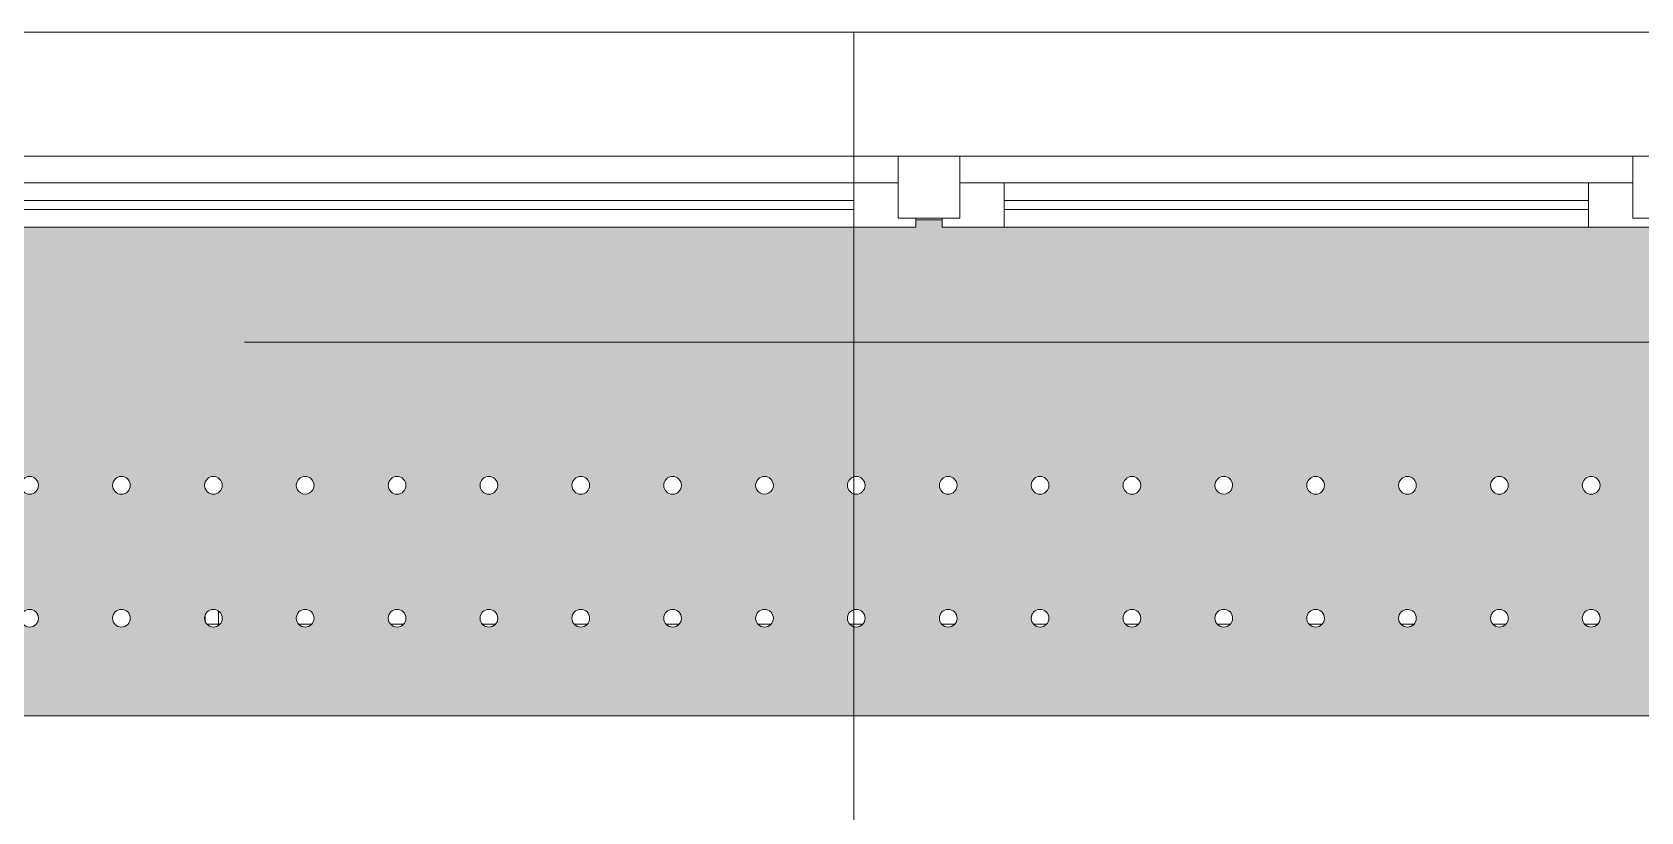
# Model space of a CAD drawing. Header units: millimetres. Extents: x 957 to 228198, y -8553 to 29000.
# Drawn here: x 60784 to 62601, y 26470 to 27350 of the extents above; entities that cross this region are included whole.
import ezdxf

# ---------------------------------------------------------------- set-up
doc = ezdxf.new("R2010")
doc.units = ezdxf.units.MM
doc.linetypes.add('Осевая', pattern=[3175, 635, -476.25, 1587.5, -476.25])
for name, color, linetype, lineweight in [('A-GLAZ', 7, 'Continuous', 9), ('A-GLAZ-1', 7, 'Continuous', 13), ('A-WALL', 7, 'Continuous', 9), ('Знаки', 7, 'Continuous', 9), ('Оси', 7, 'Continuous', 9), ('Оси-2', 7, 'Осевая', 9)]:
    doc.layers.add(name, color=color, linetype=linetype, lineweight=lineweight)
doc.layers.add('M-EQPM-1', color=7, linetype='Continuous', lineweight=9, true_color=0xb2b2b2)

# ---------------------------------------------------------------- blocks, each defined once
blk = doc.blocks.new('120_Окно_СКБ_2Ст - 120_Окно_СКБ_2Ст 2100х2400 _мал створка справа_-19092174-План расстановки мебели и оборудования 3 этажа в осях 12-23')
at = {"layer": 'A-GLAZ'}
for p, q in [((1050, -5), (-1050, -5)), ((-930, -55), (100, -55)), ((100, -65), (-930, -65)), ((270, -55), (930, -55)), ((930, -65), (270, -65)), ((170, -75), (200, -75))]:
    blk.add_line(p, q, dxfattribs=at)
at = {"layer": 'A-GLAZ-1'}
for p, q in [((150, -75), (150, -5)), ((150, -5), (220, -5)), ((220, -5), (220, -75)), ((980, -75), (980, -5)), ((980, -5), (1050, -5)), ((150, -35), (-980, -35)), ((100, -85), (100, -35)), ((150, -75), (150, -35)), ((980, -35), (220, -35)), ((220, -35), (220, -75)), ((270, -85), (270, -35)), ((930, -85), (930, -35)), ((980, -75), (980, -35)), ((-1000, -85), (170, -85)), ((170, -85), (-1000, -85)), ((220, -75), (150, -75)), ((170, -75), (150, -75)), ((170, -85), (170, -75)), ((220, -75), (200, -75)), ((200, -75), (200, -85)), ((200, -85), (1000, -85)), ((1000, -85), (200, -85)), ((1050, -75), (980, -75)), ((1000, -75), (980, -75))]:
    blk.add_line(p, q, dxfattribs=at)
blk = doc.blocks.new('radiator_prado_classic_z_tip_30_po exemplyaru - Classic Z Тип 30-500-V187-План расстановки мебели и оборудования 3 этажа в осях 12-23')
at = {"layer": 'M-EQPM-1'}
for p, q in [((409.7, 146), (424.6, 146)), ((424.6, 146), (409.7, 146)), ((513.5, 146), (528.3, 146)), ((528.3, 146), (513.5, 146)), ((617.2, 146), (632.1, 146)), ((632.1, 146), (617.2, 146)), ((721, 146), (735.8, 146)), ((735.8, 146), (721, 146)), ((824.7, 146), (839.6, 146)), ((839.6, 146), (824.7, 146)), ((928.5, 146), (943.3, 146)), ((943.3, 146), (928.5, 146)), ((1032.2, 146), (1047.1, 146)), ((1047.1, 146), (1032.2, 146)), ((1136, 146), (1150.8, 146)), ((1150.8, 146), (1136, 146)), ((1239.7, 146), (1254.6, 146)), ((1254.6, 146), (1239.7, 146)), ((1343.5, 146), (1358.3, 146)), ((1358.3, 146), (1343.5, 146)), ((1447.2, 146), (1462.1, 146)), ((1462.1, 146), (1447.2, 146)), ((1551, 146), (1565.8, 146)), ((1565.8, 146), (1551, 146)), ((1654.7, 146), (1669.6, 146)), ((1669.6, 146), (1654.7, 146)), ((1758.5, 146), (1773.3, 146)), ((1773.3, 146), (1758.5, 146)), ((1862.2, 146), (1877.1, 146)), ((1877.1, 146), (1862.2, 146)), ((1966, 146), (1980.8, 146)), ((1967.5, 146), (1966, 146)), ((1967.5, 146), (1967.5, 131.4)), ((1967.5, 146), (1967.5, 131.4)), ((1967.5, 146), (1980.3, 146)), ((1980.3, 146), (1967.5, 146)), ((1967.5, 146), (1980.3, 146)), ((1980.3, 146), (1967.5, 146)), ((1980.3, 146), (1968.5, 146)), ((1982.5, 135.5), (1982.5, 143.4)), ((1982.5, 135.5), (1982.5, 143.4))]:
    blk.add_line(p, q, dxfattribs=at)
blk = doc.blocks.new('Зашивка радиатора_ с перфорацией М5 - Зашивка радиатора_ с перфорацией М5-V250-План расстановки мебели и оборудования 3 этажа в осях 12-23')
at = {"layer": 'Знаки'}
h = blk.add_hatch(color=256, dxfattribs=at)
h.paths.add_polyline_path([(1491.2, 179.9), (-310, 179.9), (-310, -380), (-284.7, -380), (-283.8, -371.8), (515.3, -371.8), (515.3, -380), (545.3, -380), (545.3, -371.8), (1715.3, -371.8), (1715.3, -380), (1745.3, -380), (1745.3, 178.2), (1750, 178.2), (1750, 179.9), (1582, 179.9)])
h.paths.add_polyline_path([(-217.5, 79.6), (-212.5, 78.3), (-208.8, 74.6), (-207.5, 69.6), (-208.8, 64.6), (-212.5, 61), (-217.5, 59.6), (-222.5, 61), (-226.2, 64.6), (-227.5, 69.6), (-226.2, 74.6), (-222.5, 78.3), (-220.1, 79.3)])
h.paths.add_polyline_path([(-113.8, 79.6), (-108.8, 78.3), (-105.1, 74.6), (-103.8, 69.6), (-105.1, 64.6), (-108.8, 61), (-113.8, 59.6), (-118.8, 61), (-122.4, 64.6), (-123.8, 69.6), (-122.4, 74.6), (-118.8, 78.3), (-116.3, 79.3)])
h.paths.add_polyline_path([(1235, 79.6), (1240, 78.3), (1243.7, 74.6), (1245, 69.6), (1243.7, 64.6), (1240, 61), (1235, 59.6), (1230, 61), (1226.3, 64.6), (1225, 69.6), (1226.3, 74.6), (1230, 78.3), (1232.4, 79.3)])
h.paths.add_polyline_path([(405, 79.6), (410, 78.3), (413.7, 74.6), (415, 69.6), (413.7, 64.6), (410, 61), (405, 59.6), (400, 61), (396.3, 64.6), (395, 69.6), (396.3, 74.6), (400, 78.3), (402.4, 79.3)])
h.paths.add_polyline_path([(-10, 79.6), (-4.2, 77.7), (-1.3, 74.6), (0, 69.6), (-1.3, 64.6), (-5, 61), (-10, 59.6), (-15, 61), (-18.7, 64.6), (-20, 69.6), (-18.7, 74.6), (-15, 78.3), (-12.6, 79.3)])
h.paths.add_polyline_path([(612.5, 79.6), (617.5, 78.3), (621.2, 74.6), (622.5, 69.6), (621.2, 64.6), (617.5, 61), (612.5, 59.6), (607.5, 61), (603.8, 64.6), (602.5, 69.6), (603.8, 74.6), (607.5, 78.3), (609.9, 79.3)])
h.paths.add_polyline_path([(820, 79.6), (825, 78.3), (828.7, 74.6), (830, 69.6), (828.7, 64.6), (825, 61), (820, 59.6), (815, 61), (811.3, 64.6), (810, 69.6), (811.3, 74.6), (815, 78.3), (817.4, 79.3)])
h.paths.add_polyline_path([(301.2, 79.6), (306.2, 78.3), (309.9, 74.6), (311.2, 69.6), (309.9, 64.6), (306.2, 61), (301.2, 59.6), (296.2, 61), (292.6, 64.6), (291.2, 69.6), (292.6, 74.6), (296.2, 78.3), (298.7, 79.3)])
h.paths.add_polyline_path([(93.7, 79.6), (98.7, 78.3), (102.4, 74.6), (103.7, 69.6), (102.4, 64.6), (98.7, 61), (93.7, 59.6), (88.7, 61), (85.1, 64.6), (83.7, 69.6), (85.1, 74.6), (88.7, 78.3), (91.2, 79.3)])
h.paths.add_polyline_path([(923.7, 79.6), (928.7, 78.3), (932.4, 74.6), (933.7, 69.6), (932.4, 64.6), (928.7, 61), (923.7, 59.6), (918.7, 61), (915.1, 64.6), (913.7, 69.6), (915.1, 74.6), (918.7, 78.3), (921.2, 79.3)])
h.paths.add_polyline_path([(508.7, 79.6), (513.7, 78.3), (517.4, 74.6), (518.7, 69.6), (517.4, 64.6), (513.7, 61), (508.7, 59.6), (503.7, 61), (500.1, 64.6), (498.7, 69.6), (500.1, 74.6), (503.7, 78.3), (506.2, 79.3)])
h.paths.add_polyline_path([(1027.5, 79.6), (1032.5, 78.3), (1036.2, 74.6), (1037.5, 69.6), (1036.2, 64.6), (1032.5, 61), (1027.5, 59.6), (1022.5, 61), (1018.8, 64.6), (1017.5, 69.6), (1018.8, 74.6), (1022.5, 78.3), (1024.9, 79.3)])
h.paths.add_polyline_path([(1131.2, 79.6), (1136.2, 78.3), (1139.9, 74.6), (1141.2, 69.6), (1139.9, 64.6), (1136.2, 61), (1131.2, 59.6), (1126.2, 61), (1122.6, 64.6), (1121.2, 69.6), (1122.6, 74.6), (1126.2, 78.3), (1128.7, 79.3)])
h.paths.add_polyline_path([(716.2, 79.6), (721.2, 78.3), (724.9, 74.6), (726.2, 69.6), (724.9, 64.6), (721.2, 61), (716.2, 59.6), (711.2, 61), (707.6, 64.6), (706.2, 69.6), (707.6, 74.6), (711.2, 78.3), (713.7, 79.3)])
h.paths.add_polyline_path([(197.5, 79.6), (202.5, 78.3), (206.2, 74.6), (207.5, 69.6), (206.2, 64.6), (202.5, 61), (197.5, 59.6), (192.5, 61), (188.8, 64.6), (187.5, 69.6), (188.8, 74.6), (192.5, 78.3), (194.9, 79.3)])
h.paths.add_polyline_path([(1546.2, 79.6), (1551.2, 78.3), (1554.9, 74.6), (1556.2, 69.6), (1554.9, 64.6), (1551.2, 61), (1546.2, 59.6), (1541.2, 61), (1537.6, 64.6), (1536.2, 69.6), (1537.6, 74.6), (1541.2, 78.3), (1543.7, 79.3)])
h.paths.add_polyline_path([(1442.5, 79.6), (1447.5, 78.3), (1451.2, 74.6), (1452.5, 69.6), (1451.2, 64.6), (1447.5, 61), (1442.5, 59.6), (1437.5, 61), (1433.8, 64.6), (1432.5, 69.6), (1433.8, 74.6), (1437.5, 78.3), (1442.1, 79.6)])
h.paths.add_polyline_path([(1338.7, 79.6), (1343.7, 78.3), (1347.4, 74.6), (1348.7, 69.6), (1347.4, 64.6), (1343.7, 61), (1338.7, 59.6), (1333.7, 61), (1330.1, 64.6), (1328.7, 69.6), (1330.1, 74.6), (1334.6, 78.7), (1338.4, 79.6)])
h.paths.add_polyline_path([(1650, 79.6), (1655, 78.3), (1658.7, 74.6), (1660, 69.6), (1658.7, 64.6), (1654.7, 60.9), (1650, 59.6), (1645, 61), (1641.3, 64.6), (1640, 69.6), (1641.3, 74.6), (1645, 78.3), (1647.4, 79.3)])
h.paths.add_polyline_path([(508.7, -70.4), (513.7, -71.7), (517.7, -76), (518.7, -80.4), (517.4, -85.4), (513.7, -89), (508.7, -90.4), (503.7, -89), (500.1, -85.4), (498.7, -80.4), (500.1, -75.4), (503.7, -71.7), (506.2, -70.7)])
h.paths.add_polyline_path([(923.7, -70.4), (928.7, -71.7), (932.7, -76), (933.7, -80.4), (932.4, -85.4), (928.7, -89), (923.7, -90.4), (918.7, -89), (915.1, -85.4), (913.7, -80.4), (915.1, -75.4), (918.7, -71.7), (921.2, -70.7)])
h.paths.add_polyline_path([(1027.5, -70.4), (1032.5, -71.7), (1036.4, -76), (1037.5, -80.4), (1036.2, -85.4), (1032.5, -89), (1027.5, -90.4), (1022.5, -89), (1018.8, -85.4), (1017.5, -80.4), (1018.8, -75.4), (1022.5, -71.7), (1024.9, -70.7)])
h.paths.add_polyline_path([(1235, -70.4), (1240, -71.7), (1243.9, -76), (1245, -80.4), (1243.7, -85.4), (1240, -89), (1235, -90.4), (1230, -89), (1226.3, -85.4), (1225, -80.4), (1226.3, -75.4), (1230, -71.7), (1232.4, -70.7)])
h.paths.add_polyline_path([(1442.5, -70.4), (1447.5, -71.7), (1451.4, -76), (1452.5, -80.4), (1451.2, -85.4), (1447.5, -89), (1442.5, -90.4), (1437.5, -89), (1433.8, -85.4), (1432.5, -80.4), (1433.8, -75.4), (1437.5, -71.7), (1439.9, -70.7)])
h.paths.add_polyline_path([(-10, -70.4), (-5, -71.7), (-1.1, -76), (0, -80.4), (-1.3, -85.4), (-5, -89), (-10, -90.4), (-15, -89), (-18.7, -85.4), (-20, -80.4), (-18.7, -75.4), (-15, -71.7), (-12.6, -70.7)])
h.paths.add_polyline_path([(-217.5, -70.4), (-212.5, -71.7), (-208.6, -76), (-207.5, -80.4), (-208.8, -85.4), (-212.5, -89), (-217.5, -90.4), (-222.5, -89), (-226.2, -85.4), (-227.5, -80.4), (-226.2, -75.4), (-222.5, -71.7), (-220.1, -70.7)])
h.paths.add_polyline_path([(-113.8, -70.4), (-108.8, -71.7), (-104.8, -76), (-103.8, -80.4), (-105.1, -85.4), (-108.8, -89), (-113.8, -90.4), (-118.8, -89), (-122.4, -85.4), (-123.8, -80.4), (-122.4, -75.4), (-118.8, -71.7), (-116.3, -70.7)])
h.paths.add_polyline_path([(93.7, -70.4), (98.7, -71.7), (102.7, -76), (103.7, -80.4), (102.4, -85.4), (98.7, -89), (93.7, -90.4), (88.7, -89), (85.1, -85.4), (83.7, -80.4), (85.1, -75.4), (88.7, -71.7), (91.2, -70.7)])
h.paths.add_polyline_path([(405, -70.4), (410, -71.7), (413.9, -76), (415, -80.4), (413.7, -85.4), (410, -89), (405, -90.4), (400, -89), (396.3, -85.4), (395, -80.4), (396.3, -75.4), (400, -71.7), (402.4, -70.7)])
h.paths.add_polyline_path([(612.5, -70.4), (617.5, -71.7), (621.4, -76), (622.5, -80.4), (621.2, -85.4), (617.5, -89), (612.5, -90.4), (607.5, -89), (603.8, -85.4), (602.5, -80.4), (603.8, -75.4), (607.5, -71.7), (609.9, -70.7)])
h.paths.add_polyline_path([(820, -70.4), (825, -71.7), (828.9, -76), (830, -80.4), (828.7, -85.4), (825, -89), (820, -90.4), (814.5, -88.6), (811.3, -85.4), (810, -80.4), (811.3, -75.4), (815, -71.7), (817.4, -70.7)])
h.paths.add_polyline_path([(716.2, -70.4), (721.2, -71.7), (725.2, -76), (726.2, -80.4), (724.9, -85.4), (721.2, -89), (716.2, -90.4), (711.2, -89), (707.6, -85.4), (706.2, -80.4), (707.6, -75.4), (711.2, -71.7), (713.7, -70.7)])
h.paths.add_polyline_path([(197.5, -70.4), (202.5, -71.7), (206.4, -76), (207.5, -80.4), (206.2, -85.4), (202.5, -89), (197.5, -90.4), (192.5, -89), (188.8, -85.4), (187.5, -80.4), (188.8, -75.4), (192.5, -71.7), (194.9, -70.7)])
h.paths.add_polyline_path([(301.2, -70.4), (306.2, -71.7), (310.2, -76), (311.2, -80.4), (309.9, -85.4), (306.2, -89), (301.2, -90.4), (296.2, -89), (292.6, -85.4), (291.2, -80.4), (292.6, -75.4), (296.2, -71.7), (298.7, -70.7)])
h.paths.add_polyline_path([(1131.2, -70.4), (1136.2, -71.7), (1140.2, -76), (1141.2, -80.4), (1139.9, -85.4), (1136.2, -89), (1131.2, -90.4), (1126.2, -89), (1122.6, -85.4), (1121.2, -80.4), (1122.6, -75.4), (1126.2, -71.7), (1128.7, -70.7)])
h.paths.add_polyline_path([(1338.7, -70.4), (1343.7, -71.7), (1347.7, -76), (1348.7, -80.4), (1347.4, -85.4), (1343.7, -89), (1338.7, -90.4), (1333.7, -89), (1330.1, -85.4), (1328.7, -80.4), (1330.1, -75.4), (1333.7, -71.7), (1336.2, -70.7)])
h.paths.add_polyline_path([(1546.2, -70.4), (1551.2, -71.7), (1555.2, -76), (1556.2, -80.4), (1554.9, -85.4), (1551.2, -89), (1546.2, -90.4), (1541.2, -89), (1537.6, -85.4), (1536.3, -79.7), (1537.6, -75.4), (1541.2, -71.7), (1543.7, -70.7)])
h.paths.add_polyline_path([(1650, -70.4), (1655, -71.7), (1658.9, -76), (1660, -80.4), (1658.7, -85.4), (1655, -89), (1650, -90.4), (1645, -89), (1641.3, -85.4), (1640, -80.4), (1641.3, -75.4), (1645, -71.7), (1647.4, -70.7)])
for p, q in [((1750, 179.9), (-310, 179.9)), ((515.3, -380), (545.3, -380))]:
    blk.add_line(p, q, dxfattribs=at)
for centre, start, end in [((-217.5, 69.6), 0, 180), ((-113.8, 69.6), 0, 180), ((-10, 69.6), 0, 180), ((93.7, 69.6), 0, 180), ((197.5, 69.6), 0, 180), ((301.2, 69.6), 0, 180), ((405, 69.6), 0, 180), ((508.7, 69.6), 0, 180), ((612.5, 69.6), 0, 180), ((716.2, 69.6), 0, 180), ((820, 69.6), 0, 180), ((923.7, 69.6), 0, 180), ((1027.5, 69.6), 0, 180), ((1131.2, 69.6), 0, 180), ((1235, 69.6), 0, 180), ((1338.7, 69.6), 0, 180), ((1442.5, 69.6), 0, 180), ((1546.2, 69.6), 0, 180), ((-217.5, 69.6), 180, 360), ((-113.8, 69.6), 180, 360), ((-10, 69.6), 180, 360), ((93.7, 69.6), 180, 360), ((197.5, 69.6), 180, 360), ((301.2, 69.6), 180, 360), ((405, 69.6), 180, 360), ((508.7, 69.6), 180, 360), ((612.5, 69.6), 180, 360), ((716.2, 69.6), 180, 360), ((820, 69.6), 180, 360), ((923.7, 69.6), 180, 360), ((1027.5, 69.6), 180, 360), ((1131.2, 69.6), 180, 360), ((1235, 69.6), 180, 360), ((1338.7, 69.6), 180, 360), ((1442.5, 69.6), 180, 360), ((1546.2, 69.6), 180, 360), ((-217.5, -80.4), 0, 180), ((-113.8, -80.4), 0, 180), ((-10, -80.4), 0, 180), ((93.7, -80.4), 0, 180), ((197.5, -80.4), 360, 180), ((301.2, -80.4), 0, 180), ((405, -80.4), 0, 180), ((508.7, -80.4), 0, 180), ((612.5, -80.4), 0, 180), ((716.2, -80.4), 360, 180), ((820, -80.4), 0, 180), ((923.7, -80.4), 0, 180), ((1027.5, -80.4), 0, 180), ((1131.2, -80.4), 0, 180), ((1235, -80.4), 360, 180), ((1338.7, -80.4), 0, 180), ((1442.5, -80.4), 0, 180), ((1546.2, -80.4), 0, 180), ((-217.5, -80.4), 180, 360), ((-113.8, -80.4), 180, 360), ((-10, -80.4), 180, 360), ((93.7, -80.4), 180, 360), ((197.5, -80.4), 180, 360), ((301.2, -80.4), 180, 360), ((405, -80.4), 180, 360), ((508.7, -80.4), 180, 360), ((612.5, -80.4), 180, 360), ((716.2, -80.4), 180, 360), ((820, -80.4), 180, 360), ((923.7, -80.4), 180, 360), ((1027.5, -80.4), 180, 360), ((1131.2, -80.4), 180, 360), ((1235, -80.4), 180, 360), ((1338.7, -80.4), 180, 360), ((1442.5, -80.4), 180, 360), ((1546.2, -80.4), 180, 360)]:
    blk.add_arc(centre, 10, start, end, dxfattribs=at)

msp = doc.modelspace()

# ---------------------------------------------------------------- linework, layer by layer
at = {"layer": 'A-WALL'}
msp.add_line((60562.4, 27350), (62662.4, 27350), dxfattribs=at)
at = {"layer": 'Оси'}
msp.add_line((61712.4, 24850), (61712.4, 27350), dxfattribs=at)
at = {"layer": 'Оси-2'}
msp.add_line((28163.2, 27000), (72002.4, 27000), dxfattribs=at)

# ---------------------------------------------------------------- block references
at = {"layer": 'A-GLAZ'}
msp.add_blockref('120_Окно_СКБ_2Ст - 120_Окно_СКБ_2Ст 2100х2400 _мал створка справа_-19092174-План расстановки мебели и оборудования 3 этажа в осях 12-23', (61612.4, 27215), dxfattribs=at)
at = {"layer": 'M-EQPM-1', "rotation": 180}
msp.add_blockref('radiator_prado_classic_z_tip_30_po exemplyaru - Classic Z Тип 30-500-V187-План расстановки мебели и оборудования 3 этажа в осях 12-23', (62962.4, 26828), dxfattribs=at)
at = {"layer": 'Знаки', "rotation": 180}
msp.add_blockref('Зашивка радиатора_ с перфорацией М5 - Зашивка радиатора_ с перфорацией М5-V250-План расстановки мебели и оборудования 3 этажа в осях 12-23', (62327.8, 26758.2), dxfattribs=at)

doc.saveas('drawing.dxf')
